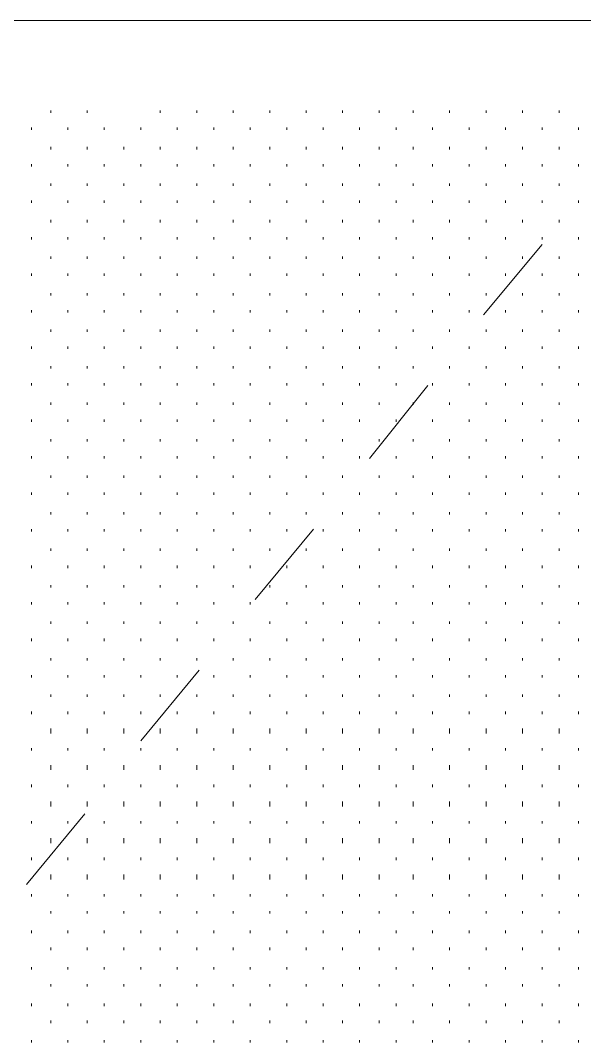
# Model space of a CAD drawing. Header units: inches. Extents: x -6061 to 13621, y -296 to 7483.
# Drawn here: x -5511.48 to -5492.9, y -126.17 to -92.54 of the extents above; entities that cross this region are included whole.
import ezdxf

# ---------------------------------------------------------------- set-up
doc = ezdxf.new("R2010")
doc.units = ezdxf.units.IN
doc.header["$MEASUREMENT"] = 0
doc.layers.get('0').update_dxf_attribs({"linetype": 'CONTINUOUS'})

msp = doc.modelspace()

# ---------------------------------------------------------------- linework, layer by layer
at = {"color": 7, "linetype": 'Continuous', "lineweight": 18, "true_color": 0x000007}
msp.add_line((-5528.97741, -92.53575), (-5420.93533, -92.53575), dxfattribs=at)
at = {"color": 7, "linetype": 'Continuous', "lineweight": 9, "true_color": 0x000007}
for p, q in [((-5490.45388, -92.53575), (-5526.49461, -92.53575)), ((-5494.29823, -99.90407), (-5496.2204, -102.2267)), ((-5498.06248, -104.54932), (-5499.98465, -106.95204)), ((-5501.82673, -109.27466), (-5503.7489, -111.59729)), ((-5505.59099, -113.91991), (-5507.51316, -116.24253)), ((-5509.35524, -118.64525), (-5511.27741, -120.96787))]:
    msp.add_line(p, q, dxfattribs=at)
at = {"color": 7, "linetype": 'Continuous', "lineweight": 9, "true_color": 0xffffff}
for p, q in [((-5510.47651, -95.57919), (-5510.47651, -95.4991)), ((-5509.27515, -95.57919), (-5509.27515, -95.4991)), ((-5506.87243, -95.57919), (-5506.87243, -95.4991)), ((-5505.67108, -95.57919), (-5505.67108, -95.4991)), ((-5504.46972, -95.57919), (-5504.46972, -95.4991)), ((-5503.26836, -95.57919), (-5503.26836, -95.4991)), ((-5502.067, -95.57919), (-5502.067, -95.4991)), ((-5500.86565, -95.57919), (-5500.86565, -95.4991)), ((-5499.66429, -95.57919), (-5499.66429, -95.4991)), ((-5498.54302, -95.57919), (-5498.54302, -95.4991)), ((-5497.34167, -95.57919), (-5497.34167, -95.4991)), ((-5496.14031, -95.57919), (-5496.14031, -95.4991)), ((-5494.93895, -95.57919), (-5494.93895, -95.4991)), ((-5493.73759, -95.57919), (-5493.73759, -95.4991)), ((-5511.11723, -96.13982), (-5511.11723, -96.05973)), ((-5509.91587, -96.13982), (-5509.91587, -96.05973)), ((-5508.71452, -96.13982), (-5508.71452, -96.05973)), ((-5507.51316, -96.13982), (-5507.51316, -96.05973)), ((-5506.3118, -96.13982), (-5506.3118, -96.05973)), ((-5505.11044, -96.13982), (-5505.11044, -96.05973)), ((-5503.90909, -96.13982), (-5503.90909, -96.05973)), ((-5502.70773, -96.13982), (-5502.70773, -96.05973)), ((-5501.50637, -96.13982), (-5501.50637, -96.05973)), ((-5500.30501, -96.13982), (-5500.30501, -96.05973)), ((-5499.10366, -96.13982), (-5499.10366, -96.05973)), ((-5497.9023, -96.13982), (-5497.9023, -96.05973)), ((-5496.70094, -96.13982), (-5496.70094, -96.05973)), ((-5495.49958, -96.13982), (-5495.49958, -96.05973)), ((-5494.29823, -96.13982), (-5494.29823, -96.05973)), ((-5493.09687, -96.13982), (-5493.09687, -96.05973)), ((-5510.47651, -96.78054), (-5510.47651, -96.70045)), ((-5509.27515, -96.78054), (-5509.27515, -96.70045)), ((-5508.07379, -96.78054), (-5508.07379, -96.70045)), ((-5506.87243, -96.78054), (-5506.87243, -96.70045)), ((-5505.67108, -96.78054), (-5505.67108, -96.70045)), ((-5504.46972, -96.78054), (-5504.46972, -96.70045)), ((-5503.26836, -96.78054), (-5503.26836, -96.70045)), ((-5502.067, -96.78054), (-5502.067, -96.70045)), ((-5500.86565, -96.78054), (-5500.86565, -96.70045)), ((-5499.66429, -96.78054), (-5499.66429, -96.70045)), ((-5498.54302, -96.78054), (-5498.54302, -96.70045)), ((-5497.34167, -96.78054), (-5497.34167, -96.70045)), ((-5496.14031, -96.78054), (-5496.14031, -96.70045)), ((-5494.93895, -96.78054), (-5494.93895, -96.70045)), ((-5493.73759, -96.78054), (-5493.73759, -96.70045)), ((-5511.11723, -97.34118), (-5511.11723, -97.26109)), ((-5509.91587, -97.34118), (-5509.91587, -97.26109)), ((-5508.71452, -97.34118), (-5508.71452, -97.26109)), ((-5507.51316, -97.34118), (-5507.51316, -97.26109)), ((-5506.3118, -97.34118), (-5506.3118, -97.26109)), ((-5505.11044, -97.34118), (-5505.11044, -97.26109)), ((-5503.90909, -97.34118), (-5503.90909, -97.26109)), ((-5502.70773, -97.34118), (-5502.70773, -97.26109)), ((-5501.50637, -97.34118), (-5501.50637, -97.26109)), ((-5500.30501, -97.34118), (-5500.30501, -97.26109)), ((-5499.10366, -97.34118), (-5499.10366, -97.26109)), ((-5497.9023, -97.34118), (-5497.9023, -97.26109)), ((-5496.70094, -97.34118), (-5496.70094, -97.26109)), ((-5495.49958, -97.34118), (-5495.49958, -97.26109)), ((-5494.29823, -97.34118), (-5494.29823, -97.26109)), ((-5493.09687, -97.34118), (-5493.09687, -97.26109)), ((-5510.47651, -97.9819), (-5510.47651, -97.90181)), ((-5509.27515, -97.9819), (-5509.27515, -97.90181)), ((-5508.07379, -97.9819), (-5508.07379, -97.90181)), ((-5506.87243, -97.9819), (-5506.87243, -97.90181)), ((-5505.67108, -97.9819), (-5505.67108, -97.90181)), ((-5504.46972, -97.9819), (-5504.46972, -97.90181)), ((-5503.26836, -97.9819), (-5503.26836, -97.90181)), ((-5502.067, -97.9819), (-5502.067, -97.90181)), ((-5500.86565, -97.9819), (-5500.86565, -97.90181)), ((-5499.66429, -97.9819), (-5499.66429, -97.90181)), ((-5498.54302, -97.9819), (-5498.54302, -97.90181)), ((-5497.34167, -97.9819), (-5497.34167, -97.90181)), ((-5496.14031, -97.9819), (-5496.14031, -97.90181)), ((-5494.93895, -97.9819), (-5494.93895, -97.90181)), ((-5493.73759, -97.9819), (-5493.73759, -97.90181)), ((-5511.11723, -98.54253), (-5511.11723, -98.46244)), ((-5509.91587, -98.54253), (-5509.91587, -98.46244)), ((-5508.71452, -98.54253), (-5508.71452, -98.46244)), ((-5507.51316, -98.54253), (-5507.51316, -98.46244)), ((-5506.3118, -98.54253), (-5506.3118, -98.46244)), ((-5505.11044, -98.54253), (-5505.11044, -98.46244)), ((-5503.90909, -98.54253), (-5503.90909, -98.46244)), ((-5502.70773, -98.54253), (-5502.70773, -98.46244)), ((-5501.50637, -98.54253), (-5501.50637, -98.46244)), ((-5500.30501, -98.54253), (-5500.30501, -98.46244)), ((-5499.10366, -98.54253), (-5499.10366, -98.46244)), ((-5497.9023, -98.54253), (-5497.9023, -98.46244)), ((-5496.70094, -98.54253), (-5496.70094, -98.46244)), ((-5495.49958, -98.54253), (-5495.49958, -98.46244)), ((-5494.29823, -98.54253), (-5494.29823, -98.46244)), ((-5493.09687, -98.54253), (-5493.09687, -98.46244)), ((-5510.47651, -99.18326), (-5510.47651, -99.10317)), ((-5509.27515, -99.18326), (-5509.27515, -99.10317)), ((-5508.07379, -99.18326), (-5508.07379, -99.10317)), ((-5506.87243, -99.18326), (-5506.87243, -99.10317)), ((-5505.67108, -99.18326), (-5505.67108, -99.10317)), ((-5504.46972, -99.18326), (-5504.46972, -99.10317)), ((-5503.26836, -99.18326), (-5503.26836, -99.10317)), ((-5502.067, -99.18326), (-5502.067, -99.10317)), ((-5500.86565, -99.18326), (-5500.86565, -99.10317)), ((-5499.66429, -99.18326), (-5499.66429, -99.10317)), ((-5498.54302, -99.18326), (-5498.54302, -99.10317)), ((-5497.34167, -99.18326), (-5497.34167, -99.10317)), ((-5496.14031, -99.18326), (-5496.14031, -99.10317)), ((-5494.93895, -99.18326), (-5494.93895, -99.10317)), ((-5493.73759, -99.18326), (-5493.73759, -99.10317)), ((-5511.11723, -99.74389), (-5511.11723, -99.6638)), ((-5509.91587, -99.74389), (-5509.91587, -99.6638)), ((-5508.71452, -99.74389), (-5508.71452, -99.6638)), ((-5507.51316, -99.74389), (-5507.51316, -99.6638)), ((-5506.3118, -99.74389), (-5506.3118, -99.6638)), ((-5505.11044, -99.74389), (-5505.11044, -99.6638)), ((-5503.90909, -99.74389), (-5503.90909, -99.6638)), ((-5502.70773, -99.74389), (-5502.70773, -99.6638)), ((-5501.50637, -99.74389), (-5501.50637, -99.6638)), ((-5500.30501, -99.74389), (-5500.30501, -99.6638)), ((-5499.10366, -99.74389), (-5499.10366, -99.6638)), ((-5497.9023, -99.74389), (-5497.9023, -99.6638)), ((-5496.70094, -99.74389), (-5496.70094, -99.6638)), ((-5495.49958, -99.74389), (-5495.49958, -99.6638)), ((-5494.29823, -99.74389), (-5494.29823, -99.6638)), ((-5493.09687, -99.74389), (-5493.09687, -99.6638)), ((-5510.47651, -100.38462), (-5510.47651, -100.30453)), ((-5509.27515, -100.38462), (-5509.27515, -100.30453)), ((-5508.07379, -100.38462), (-5508.07379, -100.30453)), ((-5506.87243, -100.38462), (-5506.87243, -100.30453)), ((-5505.67108, -100.38462), (-5505.67108, -100.30453)), ((-5504.46972, -100.38462), (-5504.46972, -100.30453)), ((-5503.26836, -100.38462), (-5503.26836, -100.30453)), ((-5502.067, -100.38462), (-5502.067, -100.30453)), ((-5500.86565, -100.38462), (-5500.86565, -100.30453)), ((-5499.66429, -100.38462), (-5499.66429, -100.30453)), ((-5498.54302, -100.38462), (-5498.54302, -100.30453)), ((-5497.34167, -100.38462), (-5497.34167, -100.30453)), ((-5496.14031, -100.38462), (-5496.14031, -100.30453)), ((-5494.93895, -100.38462), (-5494.93895, -100.30453)), ((-5493.73759, -100.38462), (-5493.73759, -100.30453)), ((-5511.11723, -100.94525), (-5511.11723, -100.86516)), ((-5509.91587, -100.94525), (-5509.91587, -100.86516)), ((-5508.71452, -100.94525), (-5508.71452, -100.86516)), ((-5507.51316, -100.94525), (-5507.51316, -100.86516)), ((-5506.3118, -100.94525), (-5506.3118, -100.86516)), ((-5505.11044, -100.94525), (-5505.11044, -100.86516)), ((-5503.90909, -100.94525), (-5503.90909, -100.86516)), ((-5502.70773, -100.94525), (-5502.70773, -100.86516)), ((-5501.50637, -100.94525), (-5501.50637, -100.86516)), ((-5500.30501, -100.94525), (-5500.30501, -100.86516)), ((-5499.10366, -100.94525), (-5499.10366, -100.86516)), ((-5497.9023, -100.94525), (-5497.9023, -100.86516)), ((-5496.70094, -100.94525), (-5496.70094, -100.86516)), ((-5495.49958, -100.94525), (-5495.49958, -100.86516)), ((-5494.29823, -100.94525), (-5494.29823, -100.86516)), ((-5493.09687, -100.94525), (-5493.09687, -100.86516)), ((-5510.47651, -101.58597), (-5510.47651, -101.50588)), ((-5509.27515, -101.58597), (-5509.27515, -101.50588)), ((-5508.07379, -101.58597), (-5508.07379, -101.50588)), ((-5506.87243, -101.58597), (-5506.87243, -101.50588)), ((-5505.67108, -101.58597), (-5505.67108, -101.50588)), ((-5504.46972, -101.58597), (-5504.46972, -101.50588)), ((-5503.26836, -101.58597), (-5503.26836, -101.50588)), ((-5502.067, -101.58597), (-5502.067, -101.50588)), ((-5500.86565, -101.58597), (-5500.86565, -101.50588)), ((-5499.66429, -101.58597), (-5499.66429, -101.50588)), ((-5498.54302, -101.58597), (-5498.54302, -101.50588)), ((-5497.34167, -101.58597), (-5497.34167, -101.50588)), ((-5496.14031, -101.58597), (-5496.14031, -101.50588)), ((-5494.93895, -101.58597), (-5494.93895, -101.50588)), ((-5493.73759, -101.58597), (-5493.73759, -101.50588)), ((-5511.11723, -102.14661), (-5511.11723, -102.06652)), ((-5509.91587, -102.14661), (-5509.91587, -102.06652)), ((-5508.71452, -102.14661), (-5508.71452, -102.06652)), ((-5507.51316, -102.14661), (-5507.51316, -102.06652)), ((-5506.3118, -102.14661), (-5506.3118, -102.06652)), ((-5505.11044, -102.14661), (-5505.11044, -102.06652)), ((-5503.90909, -102.14661), (-5503.90909, -102.06652)), ((-5502.70773, -102.14661), (-5502.70773, -102.06652)), ((-5501.50637, -102.14661), (-5501.50637, -102.06652)), ((-5500.30501, -102.14661), (-5500.30501, -102.06652)), ((-5499.10366, -102.14661), (-5499.10366, -102.06652)), ((-5497.9023, -102.14661), (-5497.9023, -102.06652)), ((-5496.70094, -102.14661), (-5496.70094, -102.06652)), ((-5495.49958, -102.14661), (-5495.49958, -102.06652)), ((-5494.29823, -102.14661), (-5494.29823, -102.06652)), ((-5493.09687, -102.14661), (-5493.09687, -102.06652)), ((-5510.47651, -102.78733), (-5510.47651, -102.70724)), ((-5509.27515, -102.78733), (-5509.27515, -102.70724)), ((-5508.07379, -102.78733), (-5508.07379, -102.70724)), ((-5506.87243, -102.78733), (-5506.87243, -102.70724)), ((-5505.67108, -102.78733), (-5505.67108, -102.70724)), ((-5504.46972, -102.78733), (-5504.46972, -102.70724)), ((-5503.26836, -102.78733), (-5503.26836, -102.70724)), ((-5502.067, -102.78733), (-5502.067, -102.70724)), ((-5500.86565, -102.78733), (-5500.86565, -102.70724)), ((-5499.66429, -102.78733), (-5499.66429, -102.70724)), ((-5498.54302, -102.78733), (-5498.54302, -102.70724)), ((-5497.34167, -102.78733), (-5497.34167, -102.70724)), ((-5496.14031, -102.78733), (-5496.14031, -102.70724)), ((-5494.93895, -102.78733), (-5494.93895, -102.70724)), ((-5493.73759, -102.78733), (-5493.73759, -102.70724)), ((-5511.11723, -103.34796), (-5511.11723, -103.26787)), ((-5509.91587, -103.34796), (-5509.91587, -103.26787)), ((-5508.71452, -103.34796), (-5508.71452, -103.26787)), ((-5507.51316, -103.34796), (-5507.51316, -103.26787)), ((-5506.3118, -103.34796), (-5506.3118, -103.26787)), ((-5505.11044, -103.34796), (-5505.11044, -103.26787)), ((-5503.90909, -103.34796), (-5503.90909, -103.26787)), ((-5502.70773, -103.34796), (-5502.70773, -103.26787)), ((-5501.50637, -103.34796), (-5501.50637, -103.26787)), ((-5500.30501, -103.34796), (-5500.30501, -103.26787)), ((-5499.10366, -103.34796), (-5499.10366, -103.26787)), ((-5497.9023, -103.34796), (-5497.9023, -103.26787)), ((-5496.70094, -103.34796), (-5496.70094, -103.26787)), ((-5495.49958, -103.34796), (-5495.49958, -103.26787)), ((-5494.29823, -103.34796), (-5494.29823, -103.26787)), ((-5493.09687, -103.34796), (-5493.09687, -103.26787)), ((-5510.47651, -103.98869), (-5510.47651, -103.9086)), ((-5509.27515, -103.98869), (-5509.27515, -103.9086)), ((-5508.07379, -103.98869), (-5508.07379, -103.9086)), ((-5506.87243, -103.98869), (-5506.87243, -103.9086)), ((-5505.67108, -103.98869), (-5505.67108, -103.9086)), ((-5504.46972, -103.98869), (-5504.46972, -103.9086)), ((-5503.26836, -103.98869), (-5503.26836, -103.9086)), ((-5502.067, -103.98869), (-5502.067, -103.9086)), ((-5500.86565, -103.98869), (-5500.86565, -103.9086)), ((-5499.66429, -103.98869), (-5499.66429, -103.9086)), ((-5498.54302, -103.98869), (-5498.54302, -103.9086)), ((-5497.34167, -103.98869), (-5497.34167, -103.9086)), ((-5496.14031, -103.98869), (-5496.14031, -103.9086)), ((-5494.93895, -103.98869), (-5494.93895, -103.9086)), ((-5493.73759, -103.98869), (-5493.73759, -103.9086)), ((-5511.11723, -104.54932), (-5511.11723, -104.46923)), ((-5509.91587, -104.54932), (-5509.91587, -104.46923)), ((-5508.71452, -104.54932), (-5508.71452, -104.46923)), ((-5507.51316, -104.54932), (-5507.51316, -104.46923)), ((-5506.3118, -104.54932), (-5506.3118, -104.46923)), ((-5505.11044, -104.54932), (-5505.11044, -104.46923)), ((-5503.90909, -104.54932), (-5503.90909, -104.46923)), ((-5502.70773, -104.54932), (-5502.70773, -104.46923)), ((-5501.50637, -104.54932), (-5501.50637, -104.46923)), ((-5500.30501, -104.54932), (-5500.30501, -104.46923)), ((-5499.10366, -104.54932), (-5499.10366, -104.46923)), ((-5497.9023, -104.54932), (-5497.9023, -104.46923)), ((-5496.70094, -104.54932), (-5496.70094, -104.46923)), ((-5495.49958, -104.54932), (-5495.49958, -104.46923)), ((-5494.29823, -104.54932), (-5494.29823, -104.46923)), ((-5493.09687, -104.54932), (-5493.09687, -104.46923)), ((-5510.47651, -105.19005), (-5510.47651, -105.10995)), ((-5509.27515, -105.19005), (-5509.27515, -105.10995)), ((-5508.07379, -105.19005), (-5508.07379, -105.10995)), ((-5506.87243, -105.19005), (-5506.87243, -105.10995)), ((-5505.67108, -105.19005), (-5505.67108, -105.10995)), ((-5504.46972, -105.19005), (-5504.46972, -105.10995)), ((-5503.26836, -105.19005), (-5503.26836, -105.10995)), ((-5502.067, -105.19005), (-5502.067, -105.10995)), ((-5500.86565, -105.19005), (-5500.86565, -105.10995)), ((-5499.66429, -105.19005), (-5499.66429, -105.10995)), ((-5498.54302, -105.19005), (-5498.54302, -105.10995)), ((-5497.34167, -105.19005), (-5497.34167, -105.10995)), ((-5496.14031, -105.19005), (-5496.14031, -105.10995)), ((-5494.93895, -105.19005), (-5494.93895, -105.10995)), ((-5493.73759, -105.19005), (-5493.73759, -105.10995)), ((-5511.11723, -105.75068), (-5511.11723, -105.67059)), ((-5509.91587, -105.75068), (-5509.91587, -105.67059)), ((-5508.71452, -105.75068), (-5508.71452, -105.67059)), ((-5507.51316, -105.75068), (-5507.51316, -105.67059)), ((-5506.3118, -105.75068), (-5506.3118, -105.67059)), ((-5505.11044, -105.75068), (-5505.11044, -105.67059)), ((-5503.90909, -105.75068), (-5503.90909, -105.67059)), ((-5502.70773, -105.75068), (-5502.70773, -105.67059)), ((-5501.50637, -105.75068), (-5501.50637, -105.67059)), ((-5500.30501, -105.75068), (-5500.30501, -105.67059)), ((-5499.10366, -105.75068), (-5499.10366, -105.67059)), ((-5497.9023, -105.75068), (-5497.9023, -105.67059)), ((-5496.70094, -105.75068), (-5496.70094, -105.67059)), ((-5495.49958, -105.75068), (-5495.49958, -105.67059)), ((-5494.29823, -105.75068), (-5494.29823, -105.67059)), ((-5493.09687, -105.75068), (-5493.09687, -105.67059)), ((-5510.47651, -106.3914), (-5510.47651, -106.31131)), ((-5509.27515, -106.3914), (-5509.27515, -106.31131)), ((-5508.07379, -106.3914), (-5508.07379, -106.31131)), ((-5506.87243, -106.3914), (-5506.87243, -106.31131)), ((-5505.67108, -106.3914), (-5505.67108, -106.31131)), ((-5504.46972, -106.3914), (-5504.46972, -106.31131)), ((-5503.26836, -106.3914), (-5503.26836, -106.31131)), ((-5502.067, -106.3914), (-5502.067, -106.31131)), ((-5500.86565, -106.3914), (-5500.86565, -106.31131)), ((-5499.66429, -106.3914), (-5499.66429, -106.31131)), ((-5498.54302, -106.3914), (-5498.54302, -106.31131)), ((-5497.34167, -106.3914), (-5497.34167, -106.31131)), ((-5496.14031, -106.3914), (-5496.14031, -106.31131)), ((-5494.93895, -106.3914), (-5494.93895, -106.31131)), ((-5493.73759, -106.3914), (-5493.73759, -106.31131)), ((-5511.11723, -106.95204), (-5511.11723, -106.87195)), ((-5509.91587, -106.95204), (-5509.91587, -106.87195)), ((-5508.71452, -106.95204), (-5508.71452, -106.87195)), ((-5507.51316, -106.95204), (-5507.51316, -106.87195)), ((-5506.3118, -106.95204), (-5506.3118, -106.87195)), ((-5505.11044, -106.95204), (-5505.11044, -106.87195)), ((-5503.90909, -106.95204), (-5503.90909, -106.87195)), ((-5502.70773, -106.95204), (-5502.70773, -106.87195)), ((-5501.50637, -106.95204), (-5501.50637, -106.87195)), ((-5500.30501, -106.95204), (-5500.30501, -106.87195)), ((-5499.10366, -106.95204), (-5499.10366, -106.87195)), ((-5497.9023, -106.95204), (-5497.9023, -106.87195)), ((-5496.70094, -106.95204), (-5496.70094, -106.87195)), ((-5495.49958, -106.95204), (-5495.49958, -106.87195)), ((-5494.29823, -106.95204), (-5494.29823, -106.87195)), ((-5493.09687, -106.95204), (-5493.09687, -106.87195)), ((-5510.47651, -107.59276), (-5510.47651, -107.51267)), ((-5509.27515, -107.59276), (-5509.27515, -107.51267)), ((-5508.07379, -107.59276), (-5508.07379, -107.51267)), ((-5506.87243, -107.59276), (-5506.87243, -107.51267)), ((-5505.67108, -107.59276), (-5505.67108, -107.51267)), ((-5504.46972, -107.59276), (-5504.46972, -107.51267)), ((-5503.26836, -107.59276), (-5503.26836, -107.51267)), ((-5502.067, -107.59276), (-5502.067, -107.51267)), ((-5500.86565, -107.59276), (-5500.86565, -107.51267)), ((-5499.66429, -107.59276), (-5499.66429, -107.51267)), ((-5498.54302, -107.59276), (-5498.54302, -107.51267)), ((-5497.34167, -107.59276), (-5497.34167, -107.51267)), ((-5496.14031, -107.59276), (-5496.14031, -107.51267)), ((-5494.93895, -107.59276), (-5494.93895, -107.51267)), ((-5493.73759, -107.59276), (-5493.73759, -107.51267)), ((-5511.11723, -108.15339), (-5511.11723, -108.0733)), ((-5509.91587, -108.15339), (-5509.91587, -108.0733)), ((-5508.71452, -108.15339), (-5508.71452, -108.0733)), ((-5507.51316, -108.15339), (-5507.51316, -108.0733)), ((-5506.3118, -108.15339), (-5506.3118, -108.0733)), ((-5505.11044, -108.15339), (-5505.11044, -108.0733)), ((-5503.90909, -108.15339), (-5503.90909, -108.0733)), ((-5502.70773, -108.15339), (-5502.70773, -108.0733)), ((-5501.50637, -108.15339), (-5501.50637, -108.0733)), ((-5500.30501, -108.15339), (-5500.30501, -108.0733)), ((-5499.10366, -108.15339), (-5499.10366, -108.0733)), ((-5497.9023, -108.15339), (-5497.9023, -108.0733)), ((-5496.70094, -108.15339), (-5496.70094, -108.0733)), ((-5495.49958, -108.15339), (-5495.49958, -108.0733)), ((-5494.29823, -108.15339), (-5494.29823, -108.0733)), ((-5493.09687, -108.15339), (-5493.09687, -108.0733)), ((-5510.47651, -108.79412), (-5510.47651, -108.71403)), ((-5509.27515, -108.79412), (-5509.27515, -108.71403)), ((-5508.07379, -108.79412), (-5508.07379, -108.71403)), ((-5506.87243, -108.79412), (-5506.87243, -108.71403)), ((-5505.67108, -108.79412), (-5505.67108, -108.71403)), ((-5504.46972, -108.79412), (-5504.46972, -108.71403)), ((-5503.26836, -108.79412), (-5503.26836, -108.71403)), ((-5502.067, -108.79412), (-5502.067, -108.71403)), ((-5500.86565, -108.79412), (-5500.86565, -108.71403)), ((-5499.66429, -108.79412), (-5499.66429, -108.71403)), ((-5498.54302, -108.79412), (-5498.54302, -108.71403)), ((-5497.34167, -108.79412), (-5497.34167, -108.71403)), ((-5496.14031, -108.79412), (-5496.14031, -108.71403)), ((-5494.93895, -108.79412), (-5494.93895, -108.71403)), ((-5493.73759, -108.79412), (-5493.73759, -108.71403)), ((-5511.11723, -109.35475), (-5511.11723, -109.27466)), ((-5509.91587, -109.35475), (-5509.91587, -109.27466)), ((-5508.71452, -109.35475), (-5508.71452, -109.27466)), ((-5507.51316, -109.35475), (-5507.51316, -109.27466)), ((-5506.3118, -109.35475), (-5506.3118, -109.27466)), ((-5505.11044, -109.35475), (-5505.11044, -109.27466)), ((-5503.90909, -109.35475), (-5503.90909, -109.27466)), ((-5502.70773, -109.35475), (-5502.70773, -109.27466)), ((-5501.50637, -109.35475), (-5501.50637, -109.27466)), ((-5500.30501, -109.35475), (-5500.30501, -109.27466)), ((-5499.10366, -109.35475), (-5499.10366, -109.27466)), ((-5497.9023, -109.35475), (-5497.9023, -109.27466)), ((-5496.70094, -109.35475), (-5496.70094, -109.27466)), ((-5495.49958, -109.35475), (-5495.49958, -109.27466)), ((-5494.29823, -109.35475), (-5494.29823, -109.27466)), ((-5493.09687, -109.35475), (-5493.09687, -109.27466)), ((-5510.47651, -109.99548), (-5510.47651, -109.91538)), ((-5509.27515, -109.99548), (-5509.27515, -109.91538)), ((-5508.07379, -109.99548), (-5508.07379, -109.91538)), ((-5506.87243, -109.99548), (-5506.87243, -109.91538)), ((-5505.67108, -109.99548), (-5505.67108, -109.91538)), ((-5504.46972, -109.99548), (-5504.46972, -109.91538)), ((-5503.26836, -109.99548), (-5503.26836, -109.91538)), ((-5502.067, -109.99548), (-5502.067, -109.91538)), ((-5500.86565, -109.99548), (-5500.86565, -109.91538)), ((-5499.66429, -109.99548), (-5499.66429, -109.91538)), ((-5498.54302, -109.99548), (-5498.54302, -109.91538)), ((-5497.34167, -109.99548), (-5497.34167, -109.91538)), ((-5496.14031, -109.99548), (-5496.14031, -109.91538)), ((-5494.93895, -109.99548), (-5494.93895, -109.91538)), ((-5493.73759, -109.99548), (-5493.73759, -109.91538)), ((-5511.11723, -110.55611), (-5511.11723, -110.47602)), ((-5509.91587, -110.55611), (-5509.91587, -110.47602)), ((-5508.71452, -110.55611), (-5508.71452, -110.47602)), ((-5507.51316, -110.55611), (-5507.51316, -110.47602)), ((-5506.3118, -110.55611), (-5506.3118, -110.47602)), ((-5505.11044, -110.55611), (-5505.11044, -110.47602)), ((-5503.90909, -110.55611), (-5503.90909, -110.47602)), ((-5502.70773, -110.55611), (-5502.70773, -110.47602)), ((-5501.50637, -110.55611), (-5501.50637, -110.47602)), ((-5500.30501, -110.55611), (-5500.30501, -110.47602)), ((-5499.10366, -110.55611), (-5499.10366, -110.47602)), ((-5497.9023, -110.55611), (-5497.9023, -110.47602)), ((-5496.70094, -110.55611), (-5496.70094, -110.47602)), ((-5495.49958, -110.55611), (-5495.49958, -110.47602)), ((-5494.29823, -110.55611), (-5494.29823, -110.47602)), ((-5493.09687, -110.55611), (-5493.09687, -110.47602)), ((-5510.47651, -111.19683), (-5510.47651, -111.11674)), ((-5509.27515, -111.19683), (-5509.27515, -111.11674)), ((-5508.07379, -111.19683), (-5508.07379, -111.11674)), ((-5506.87243, -111.19683), (-5506.87243, -111.11674)), ((-5505.67108, -111.19683), (-5505.67108, -111.11674)), ((-5504.46972, -111.19683), (-5504.46972, -111.11674)), ((-5503.26836, -111.19683), (-5503.26836, -111.11674)), ((-5502.067, -111.19683), (-5502.067, -111.11674)), ((-5500.86565, -111.19683), (-5500.86565, -111.11674)), ((-5499.66429, -111.19683), (-5499.66429, -111.11674)), ((-5498.54302, -111.19683), (-5498.54302, -111.11674)), ((-5497.34167, -111.19683), (-5497.34167, -111.11674)), ((-5496.14031, -111.19683), (-5496.14031, -111.11674)), ((-5494.93895, -111.19683), (-5494.93895, -111.11674)), ((-5493.73759, -111.19683), (-5493.73759, -111.11674)), ((-5511.11723, -111.75747), (-5511.11723, -111.67738)), ((-5509.91587, -111.75747), (-5509.91587, -111.67738)), ((-5508.71452, -111.75747), (-5508.71452, -111.67738)), ((-5507.51316, -111.75747), (-5507.51316, -111.67738)), ((-5506.3118, -111.75747), (-5506.3118, -111.67738)), ((-5505.11044, -111.75747), (-5505.11044, -111.67738)), ((-5503.90909, -111.75747), (-5503.90909, -111.67738)), ((-5502.70773, -111.75747), (-5502.70773, -111.67738)), ((-5501.50637, -111.75747), (-5501.50637, -111.67738)), ((-5500.30501, -111.75747), (-5500.30501, -111.67738)), ((-5499.10366, -111.75747), (-5499.10366, -111.67738)), ((-5497.9023, -111.75747), (-5497.9023, -111.67738)), ((-5496.70094, -111.75747), (-5496.70094, -111.67738)), ((-5495.49958, -111.75747), (-5495.49958, -111.67738)), ((-5494.29823, -111.75747), (-5494.29823, -111.67738)), ((-5493.09687, -111.75747), (-5493.09687, -111.67738)), ((-5510.47651, -112.39819), (-5510.47651, -112.3181)), ((-5509.27515, -112.39819), (-5509.27515, -112.3181)), ((-5508.07379, -112.39819), (-5508.07379, -112.3181)), ((-5506.87243, -112.39819), (-5506.87243, -112.3181)), ((-5505.67108, -112.39819), (-5505.67108, -112.3181)), ((-5504.46972, -112.39819), (-5504.46972, -112.3181)), ((-5503.26836, -112.39819), (-5503.26836, -112.3181)), ((-5502.067, -112.39819), (-5502.067, -112.3181)), ((-5500.86565, -112.39819), (-5500.86565, -112.3181)), ((-5499.66429, -112.39819), (-5499.66429, -112.3181)), ((-5498.54302, -112.39819), (-5498.54302, -112.3181)), ((-5497.34167, -112.39819), (-5497.34167, -112.3181)), ((-5496.14031, -112.39819), (-5496.14031, -112.3181)), ((-5494.93895, -112.39819), (-5494.93895, -112.3181)), ((-5493.73759, -112.39819), (-5493.73759, -112.3181)), ((-5511.11723, -112.95882), (-5511.11723, -112.87873)), ((-5509.91587, -112.95882), (-5509.91587, -112.87873)), ((-5508.71452, -112.95882), (-5508.71452, -112.87873)), ((-5507.51316, -112.95882), (-5507.51316, -112.87873)), ((-5506.3118, -112.95882), (-5506.3118, -112.87873)), ((-5505.11044, -112.95882), (-5505.11044, -112.87873)), ((-5503.90909, -112.95882), (-5503.90909, -112.87873)), ((-5502.70773, -112.95882), (-5502.70773, -112.87873)), ((-5501.50637, -112.95882), (-5501.50637, -112.87873)), ((-5500.30501, -112.95882), (-5500.30501, -112.87873)), ((-5499.10366, -112.95882), (-5499.10366, -112.87873)), ((-5497.9023, -112.95882), (-5497.9023, -112.87873)), ((-5496.70094, -112.95882), (-5496.70094, -112.87873)), ((-5495.49958, -112.95882), (-5495.49958, -112.87873)), ((-5494.29823, -112.95882), (-5494.29823, -112.87873)), ((-5493.09687, -112.95882), (-5493.09687, -112.87873)), ((-5510.47651, -113.59955), (-5510.47651, -113.51946)), ((-5509.27515, -113.59955), (-5509.27515, -113.51946)), ((-5508.07379, -113.59955), (-5508.07379, -113.51946)), ((-5506.87243, -113.59955), (-5506.87243, -113.51946)), ((-5505.67108, -113.59955), (-5505.67108, -113.51946)), ((-5504.46972, -113.59955), (-5504.46972, -113.51946)), ((-5503.26836, -113.59955), (-5503.26836, -113.51946)), ((-5502.067, -113.59955), (-5502.067, -113.51946)), ((-5500.86565, -113.59955), (-5500.86565, -113.51946)), ((-5499.66429, -113.59955), (-5499.66429, -113.51946)), ((-5498.54302, -113.59955), (-5498.54302, -113.51946)), ((-5497.34167, -113.59955), (-5497.34167, -113.51946)), ((-5496.14031, -113.59955), (-5496.14031, -113.51946)), ((-5494.93895, -113.59955), (-5494.93895, -113.51946)), ((-5493.73759, -113.59955), (-5493.73759, -113.51946)), ((-5511.11723, -114.16018), (-5511.11723, -114.08009)), ((-5509.91587, -114.16018), (-5509.91587, -114.08009)), ((-5508.71452, -114.16018), (-5508.71452, -114.08009)), ((-5507.51316, -114.16018), (-5507.51316, -114.08009)), ((-5506.3118, -114.16018), (-5506.3118, -114.08009)), ((-5505.11044, -114.16018), (-5505.11044, -114.08009)), ((-5503.90909, -114.16018), (-5503.90909, -114.08009)), ((-5502.70773, -114.16018), (-5502.70773, -114.08009)), ((-5501.50637, -114.16018), (-5501.50637, -114.08009)), ((-5500.30501, -114.16018), (-5500.30501, -114.08009)), ((-5499.10366, -114.16018), (-5499.10366, -114.08009)), ((-5497.9023, -114.16018), (-5497.9023, -114.08009)), ((-5496.70094, -114.16018), (-5496.70094, -114.08009)), ((-5495.49958, -114.16018), (-5495.49958, -114.08009)), ((-5494.29823, -114.16018), (-5494.29823, -114.08009)), ((-5493.09687, -114.16018), (-5493.09687, -114.08009)), ((-5510.47651, -114.80091), (-5510.47651, -114.72081)), ((-5509.27515, -114.80091), (-5509.27515, -114.72081)), ((-5508.07379, -114.80091), (-5508.07379, -114.72081)), ((-5506.87243, -114.80091), (-5506.87243, -114.72081)), ((-5505.67108, -114.80091), (-5505.67108, -114.72081)), ((-5504.46972, -114.80091), (-5504.46972, -114.72081)), ((-5503.26836, -114.80091), (-5503.26836, -114.72081)), ((-5502.067, -114.80091), (-5502.067, -114.72081)), ((-5500.86565, -114.80091), (-5500.86565, -114.72081)), ((-5499.66429, -114.80091), (-5499.66429, -114.72081)), ((-5498.54302, -114.80091), (-5498.54302, -114.72081)), ((-5497.34167, -114.80091), (-5497.34167, -114.72081)), ((-5496.14031, -114.80091), (-5496.14031, -114.72081)), ((-5494.93895, -114.80091), (-5494.93895, -114.72081)), ((-5493.73759, -114.80091), (-5493.73759, -114.72081)), ((-5511.11723, -115.36154), (-5511.11723, -115.28145)), ((-5509.91587, -115.36154), (-5509.91587, -115.28145)), ((-5508.71452, -115.36154), (-5508.71452, -115.28145)), ((-5507.51316, -115.36154), (-5507.51316, -115.28145)), ((-5506.3118, -115.36154), (-5506.3118, -115.28145)), ((-5505.11044, -115.36154), (-5505.11044, -115.28145)), ((-5503.90909, -115.36154), (-5503.90909, -115.28145)), ((-5502.70773, -115.36154), (-5502.70773, -115.28145)), ((-5501.50637, -115.36154), (-5501.50637, -115.28145)), ((-5500.30501, -115.36154), (-5500.30501, -115.28145)), ((-5499.10366, -115.36154), (-5499.10366, -115.28145)), ((-5497.9023, -115.36154), (-5497.9023, -115.28145)), ((-5496.70094, -115.36154), (-5496.70094, -115.28145)), ((-5495.49958, -115.36154), (-5495.49958, -115.28145)), ((-5494.29823, -115.36154), (-5494.29823, -115.28145)), ((-5493.09687, -115.36154), (-5493.09687, -115.28145)), ((-5510.47651, -116.00226), (-5510.47651, -115.84208)), ((-5509.27515, -116.00226), (-5509.27515, -115.84208)), ((-5508.07379, -116.00226), (-5508.07379, -115.84208)), ((-5506.87243, -116.00226), (-5506.87243, -115.84208)), ((-5505.67108, -116.00226), (-5505.67108, -115.84208)), ((-5504.46972, -116.00226), (-5504.46972, -115.84208)), ((-5503.26836, -116.00226), (-5503.26836, -115.84208)), ((-5502.067, -116.00226), (-5502.067, -115.84208)), ((-5500.86565, -116.00226), (-5500.86565, -115.84208)), ((-5499.66429, -116.00226), (-5499.66429, -115.84208)), ((-5498.54302, -116.00226), (-5498.54302, -115.84208)), ((-5497.34167, -116.00226), (-5497.34167, -115.84208)), ((-5496.14031, -116.00226), (-5496.14031, -115.84208)), ((-5494.93895, -116.00226), (-5494.93895, -115.84208)), ((-5493.73759, -116.00226), (-5493.73759, -115.84208)), ((-5511.11723, -116.5629), (-5511.11723, -116.48281)), ((-5509.91587, -116.5629), (-5509.91587, -116.48281)), ((-5508.71452, -116.5629), (-5508.71452, -116.48281)), ((-5507.51316, -116.5629), (-5507.51316, -116.48281)), ((-5506.3118, -116.5629), (-5506.3118, -116.48281)), ((-5505.11044, -116.5629), (-5505.11044, -116.48281)), ((-5503.90909, -116.5629), (-5503.90909, -116.48281)), ((-5502.70773, -116.5629), (-5502.70773, -116.48281)), ((-5501.50637, -116.5629), (-5501.50637, -116.48281)), ((-5500.30501, -116.5629), (-5500.30501, -116.48281)), ((-5499.10366, -116.5629), (-5499.10366, -116.48281)), ((-5497.9023, -116.5629), (-5497.9023, -116.48281)), ((-5496.70094, -116.5629), (-5496.70094, -116.48281)), ((-5495.49958, -116.5629), (-5495.49958, -116.48281)), ((-5494.29823, -116.5629), (-5494.29823, -116.48281)), ((-5493.09687, -116.5629), (-5493.09687, -116.48281)), ((-5510.47651, -117.20362), (-5510.47651, -117.04344)), ((-5509.27515, -117.20362), (-5509.27515, -117.04344)), ((-5508.07379, -117.20362), (-5508.07379, -117.04344)), ((-5506.87243, -117.20362), (-5506.87243, -117.04344)), ((-5505.67108, -117.20362), (-5505.67108, -117.04344)), ((-5504.46972, -117.20362), (-5504.46972, -117.04344)), ((-5503.26836, -117.20362), (-5503.26836, -117.04344)), ((-5502.067, -117.20362), (-5502.067, -117.04344)), ((-5500.86565, -117.20362), (-5500.86565, -117.04344)), ((-5499.66429, -117.20362), (-5499.66429, -117.04344)), ((-5498.54302, -117.20362), (-5498.54302, -117.04344)), ((-5497.34167, -117.20362), (-5497.34167, -117.04344)), ((-5496.14031, -117.20362), (-5496.14031, -117.04344)), ((-5494.93895, -117.20362), (-5494.93895, -117.04344)), ((-5493.73759, -117.20362), (-5493.73759, -117.04344)), ((-5511.11723, -117.76425), (-5511.11723, -117.68416)), ((-5509.91587, -117.76425), (-5509.91587, -117.68416)), ((-5508.71452, -117.76425), (-5508.71452, -117.68416)), ((-5507.51316, -117.76425), (-5507.51316, -117.68416)), ((-5506.3118, -117.76425), (-5506.3118, -117.68416)), ((-5505.11044, -117.76425), (-5505.11044, -117.68416)), ((-5503.90909, -117.76425), (-5503.90909, -117.68416)), ((-5502.70773, -117.76425), (-5502.70773, -117.68416)), ((-5501.50637, -117.76425), (-5501.50637, -117.68416)), ((-5500.30501, -117.76425), (-5500.30501, -117.68416)), ((-5499.10366, -117.76425), (-5499.10366, -117.68416)), ((-5497.9023, -117.76425), (-5497.9023, -117.68416)), ((-5496.70094, -117.76425), (-5496.70094, -117.68416)), ((-5495.49958, -117.76425), (-5495.49958, -117.68416)), ((-5494.29823, -117.76425), (-5494.29823, -117.68416)), ((-5493.09687, -117.76425), (-5493.09687, -117.68416)), ((-5510.47651, -118.40498), (-5510.47651, -118.2448)), ((-5509.27515, -118.40498), (-5509.27515, -118.2448)), ((-5508.07379, -118.40498), (-5508.07379, -118.2448)), ((-5506.87243, -118.40498), (-5506.87243, -118.2448)), ((-5505.67108, -118.40498), (-5505.67108, -118.2448)), ((-5504.46972, -118.40498), (-5504.46972, -118.2448)), ((-5503.26836, -118.40498), (-5503.26836, -118.2448)), ((-5502.067, -118.40498), (-5502.067, -118.2448)), ((-5500.86565, -118.40498), (-5500.86565, -118.2448)), ((-5499.66429, -118.40498), (-5499.66429, -118.2448)), ((-5498.54302, -118.40498), (-5498.54302, -118.2448)), ((-5497.34167, -118.40498), (-5497.34167, -118.2448)), ((-5496.14031, -118.40498), (-5496.14031, -118.2448)), ((-5494.93895, -118.40498), (-5494.93895, -118.2448)), ((-5493.73759, -118.40498), (-5493.73759, -118.2448)), ((-5511.11723, -118.96561), (-5511.11723, -118.88552)), ((-5509.91587, -118.96561), (-5509.91587, -118.88552)), ((-5508.71452, -118.96561), (-5508.71452, -118.88552)), ((-5507.51316, -118.96561), (-5507.51316, -118.88552)), ((-5506.3118, -118.96561), (-5506.3118, -118.88552)), ((-5505.11044, -118.96561), (-5505.11044, -118.88552)), ((-5503.90909, -118.96561), (-5503.90909, -118.88552)), ((-5502.70773, -118.96561), (-5502.70773, -118.88552)), ((-5501.50637, -118.96561), (-5501.50637, -118.88552)), ((-5500.30501, -118.96561), (-5500.30501, -118.88552)), ((-5499.10366, -118.96561), (-5499.10366, -118.88552)), ((-5497.9023, -118.96561), (-5497.9023, -118.88552)), ((-5496.70094, -118.96561), (-5496.70094, -118.88552)), ((-5495.49958, -118.96561), (-5495.49958, -118.88552)), ((-5494.29823, -118.96561), (-5494.29823, -118.88552)), ((-5493.09687, -118.96561), (-5493.09687, -118.88552)), ((-5510.47651, -119.60634), (-5510.47651, -119.44615)), ((-5509.27515, -119.60634), (-5509.27515, -119.44615)), ((-5508.07379, -119.60634), (-5508.07379, -119.44615)), ((-5506.87243, -119.60634), (-5506.87243, -119.44615)), ((-5505.67108, -119.60634), (-5505.67108, -119.44615)), ((-5504.46972, -119.60634), (-5504.46972, -119.44615)), ((-5503.26836, -119.60634), (-5503.26836, -119.44615)), ((-5502.067, -119.60634), (-5502.067, -119.44615)), ((-5500.86565, -119.60634), (-5500.86565, -119.44615)), ((-5499.66429, -119.60634), (-5499.66429, -119.44615)), ((-5498.54302, -119.60634), (-5498.54302, -119.44615)), ((-5497.34167, -119.60634), (-5497.34167, -119.44615)), ((-5496.14031, -119.60634), (-5496.14031, -119.44615)), ((-5494.93895, -119.60634), (-5494.93895, -119.44615)), ((-5493.73759, -119.60634), (-5493.73759, -119.44615)), ((-5511.11723, -120.16697), (-5511.11723, -120.08688)), ((-5509.91587, -120.16697), (-5509.91587, -120.08688)), ((-5508.71452, -120.16697), (-5508.71452, -120.08688)), ((-5507.51316, -120.16697), (-5507.51316, -120.08688)), ((-5506.3118, -120.16697), (-5506.3118, -120.08688)), ((-5505.11044, -120.16697), (-5505.11044, -120.08688)), ((-5503.90909, -120.16697), (-5503.90909, -120.08688)), ((-5502.70773, -120.16697), (-5502.70773, -120.08688)), ((-5501.50637, -120.16697), (-5501.50637, -120.08688)), ((-5500.30501, -120.16697), (-5500.30501, -120.08688)), ((-5499.10366, -120.16697), (-5499.10366, -120.08688)), ((-5497.9023, -120.16697), (-5497.9023, -120.08688)), ((-5496.70094, -120.16697), (-5496.70094, -120.08688)), ((-5495.49958, -120.16697), (-5495.49958, -120.08688)), ((-5494.29823, -120.16697), (-5494.29823, -120.08688)), ((-5493.09687, -120.16697), (-5493.09687, -120.08688)), ((-5510.47651, -120.80769), (-5510.47651, -120.64751)), ((-5509.27515, -120.80769), (-5509.27515, -120.64751)), ((-5508.07379, -120.80769), (-5508.07379, -120.64751)), ((-5506.87243, -120.80769), (-5506.87243, -120.64751)), ((-5505.67108, -120.80769), (-5505.67108, -120.64751)), ((-5504.46972, -120.80769), (-5504.46972, -120.64751)), ((-5503.26836, -120.80769), (-5503.26836, -120.64751)), ((-5502.067, -120.80769), (-5502.067, -120.64751)), ((-5500.86565, -120.80769), (-5500.86565, -120.64751)), ((-5499.66429, -120.80769), (-5499.66429, -120.64751)), ((-5498.54302, -120.80769), (-5498.54302, -120.64751)), ((-5497.34167, -120.80769), (-5497.34167, -120.64751)), ((-5496.14031, -120.80769), (-5496.14031, -120.64751)), ((-5494.93895, -120.80769), (-5494.93895, -120.64751)), ((-5493.73759, -120.80769), (-5493.73759, -120.64751)), ((-5511.11723, -121.36833), (-5511.11723, -121.28824)), ((-5509.91587, -121.36833), (-5509.91587, -121.28824)), ((-5508.71452, -121.36833), (-5508.71452, -121.28824)), ((-5507.51316, -121.36833), (-5507.51316, -121.28824)), ((-5506.3118, -121.36833), (-5506.3118, -121.28824)), ((-5505.11044, -121.36833), (-5505.11044, -121.28824)), ((-5503.90909, -121.36833), (-5503.90909, -121.28824)), ((-5502.70773, -121.36833), (-5502.70773, -121.28824)), ((-5501.50637, -121.36833), (-5501.50637, -121.28824)), ((-5500.30501, -121.36833), (-5500.30501, -121.28824)), ((-5499.10366, -121.36833), (-5499.10366, -121.28824)), ((-5497.9023, -121.36833), (-5497.9023, -121.28824)), ((-5496.70094, -121.36833), (-5496.70094, -121.28824)), ((-5495.49958, -121.36833), (-5495.49958, -121.28824)), ((-5494.29823, -121.36833), (-5494.29823, -121.28824)), ((-5493.09687, -121.36833), (-5493.09687, -121.28824)), ((-5510.47651, -121.92896), (-5510.47651, -121.84887)), ((-5509.27515, -121.92896), (-5509.27515, -121.84887)), ((-5508.07379, -121.92896), (-5508.07379, -121.84887)), ((-5506.87243, -121.92896), (-5506.87243, -121.84887)), ((-5505.67108, -121.92896), (-5505.67108, -121.84887)), ((-5504.46972, -121.92896), (-5504.46972, -121.84887)), ((-5503.26836, -121.92896), (-5503.26836, -121.84887)), ((-5502.067, -121.92896), (-5502.067, -121.84887)), ((-5500.86565, -121.92896), (-5500.86565, -121.84887)), ((-5499.66429, -121.92896), (-5499.66429, -121.84887)), ((-5498.54302, -121.92896), (-5498.54302, -121.84887)), ((-5497.34167, -121.92896), (-5497.34167, -121.84887)), ((-5496.14031, -121.92896), (-5496.14031, -121.84887)), ((-5494.93895, -121.92896), (-5494.93895, -121.84887)), ((-5493.73759, -121.92896), (-5493.73759, -121.84887)), ((-5511.11723, -122.56968), (-5511.11723, -122.48959)), ((-5509.91587, -122.56968), (-5509.91587, -122.48959)), ((-5508.71452, -122.56968), (-5508.71452, -122.48959)), ((-5507.51316, -122.56968), (-5507.51316, -122.48959)), ((-5506.3118, -122.56968), (-5506.3118, -122.48959)), ((-5505.11044, -122.56968), (-5505.11044, -122.48959)), ((-5503.90909, -122.56968), (-5503.90909, -122.48959)), ((-5502.70773, -122.56968), (-5502.70773, -122.48959)), ((-5501.50637, -122.56968), (-5501.50637, -122.48959)), ((-5500.30501, -122.56968), (-5500.30501, -122.48959)), ((-5499.10366, -122.56968), (-5499.10366, -122.48959)), ((-5497.9023, -122.56968), (-5497.9023, -122.48959)), ((-5496.70094, -122.56968), (-5496.70094, -122.48959)), ((-5495.49958, -122.56968), (-5495.49958, -122.48959)), ((-5494.29823, -122.56968), (-5494.29823, -122.48959)), ((-5493.09687, -122.56968), (-5493.09687, -122.48959)), ((-5510.47651, -123.13032), (-5510.47651, -123.05023)), ((-5509.27515, -123.13032), (-5509.27515, -123.05023)), ((-5508.07379, -123.13032), (-5508.07379, -123.05023)), ((-5506.87243, -123.13032), (-5506.87243, -123.05023)), ((-5505.67108, -123.13032), (-5505.67108, -123.05023)), ((-5504.46972, -123.13032), (-5504.46972, -123.05023)), ((-5503.26836, -123.13032), (-5503.26836, -123.05023)), ((-5502.067, -123.13032), (-5502.067, -123.05023)), ((-5500.86565, -123.13032), (-5500.86565, -123.05023)), ((-5499.66429, -123.13032), (-5499.66429, -123.05023)), ((-5498.54302, -123.13032), (-5498.54302, -123.05023)), ((-5497.34167, -123.13032), (-5497.34167, -123.05023)), ((-5496.14031, -123.13032), (-5496.14031, -123.05023)), ((-5494.93895, -123.13032), (-5494.93895, -123.05023)), ((-5493.73759, -123.13032), (-5493.73759, -123.05023)), ((-5511.11723, -123.77104), (-5511.11723, -123.69095)), ((-5509.91587, -123.77104), (-5509.91587, -123.69095)), ((-5508.71452, -123.77104), (-5508.71452, -123.69095)), ((-5507.51316, -123.77104), (-5507.51316, -123.69095)), ((-5506.3118, -123.77104), (-5506.3118, -123.69095)), ((-5505.11044, -123.77104), (-5505.11044, -123.69095)), ((-5503.90909, -123.77104), (-5503.90909, -123.69095)), ((-5502.70773, -123.77104), (-5502.70773, -123.69095)), ((-5501.50637, -123.77104), (-5501.50637, -123.69095)), ((-5500.30501, -123.77104), (-5500.30501, -123.69095)), ((-5499.10366, -123.77104), (-5499.10366, -123.69095)), ((-5497.9023, -123.77104), (-5497.9023, -123.69095)), ((-5496.70094, -123.77104), (-5496.70094, -123.69095)), ((-5495.49958, -123.77104), (-5495.49958, -123.69095)), ((-5494.29823, -123.77104), (-5494.29823, -123.69095)), ((-5493.09687, -123.77104), (-5493.09687, -123.69095)), ((-5510.47651, -124.33167), (-5510.47651, -124.25158)), ((-5509.27515, -124.33167), (-5509.27515, -124.25158)), ((-5508.07379, -124.33167), (-5508.07379, -124.25158)), ((-5506.87243, -124.33167), (-5506.87243, -124.25158)), ((-5505.67108, -124.33167), (-5505.67108, -124.25158)), ((-5504.46972, -124.33167), (-5504.46972, -124.25158)), ((-5503.26836, -124.33167), (-5503.26836, -124.25158)), ((-5502.067, -124.33167), (-5502.067, -124.25158)), ((-5500.86565, -124.33167), (-5500.86565, -124.25158)), ((-5499.66429, -124.33167), (-5499.66429, -124.25158)), ((-5498.54302, -124.33167), (-5498.54302, -124.25158)), ((-5497.34167, -124.33167), (-5497.34167, -124.25158)), ((-5496.14031, -124.33167), (-5496.14031, -124.25158)), ((-5494.93895, -124.33167), (-5494.93895, -124.25158)), ((-5493.73759, -124.33167), (-5493.73759, -124.25158)), ((-5511.11723, -124.9724), (-5511.11723, -124.89231)), ((-5509.91587, -124.9724), (-5509.91587, -124.89231)), ((-5508.71452, -124.9724), (-5508.71452, -124.89231)), ((-5507.51316, -124.9724), (-5507.51316, -124.89231)), ((-5506.3118, -124.9724), (-5506.3118, -124.89231)), ((-5505.11044, -124.9724), (-5505.11044, -124.89231)), ((-5503.90909, -124.9724), (-5503.90909, -124.89231)), ((-5502.70773, -124.9724), (-5502.70773, -124.89231)), ((-5501.50637, -124.9724), (-5501.50637, -124.89231)), ((-5500.30501, -124.9724), (-5500.30501, -124.89231)), ((-5499.10366, -124.9724), (-5499.10366, -124.89231)), ((-5497.9023, -124.9724), (-5497.9023, -124.89231)), ((-5496.70094, -124.9724), (-5496.70094, -124.89231)), ((-5495.49958, -124.9724), (-5495.49958, -124.89231)), ((-5494.29823, -124.9724), (-5494.29823, -124.89231)), ((-5493.09687, -124.9724), (-5493.09687, -124.89231)), ((-5510.47651, -125.53303), (-5510.47651, -125.45294)), ((-5509.27515, -125.53303), (-5509.27515, -125.45294)), ((-5508.07379, -125.53303), (-5508.07379, -125.45294)), ((-5506.87243, -125.53303), (-5506.87243, -125.45294)), ((-5505.67108, -125.53303), (-5505.67108, -125.45294)), ((-5504.46972, -125.53303), (-5504.46972, -125.45294)), ((-5503.26836, -125.53303), (-5503.26836, -125.45294)), ((-5502.067, -125.53303), (-5502.067, -125.45294)), ((-5500.86565, -125.53303), (-5500.86565, -125.45294)), ((-5499.66429, -125.53303), (-5499.66429, -125.45294)), ((-5498.54302, -125.53303), (-5498.54302, -125.45294)), ((-5497.34167, -125.53303), (-5497.34167, -125.45294)), ((-5496.14031, -125.53303), (-5496.14031, -125.45294)), ((-5494.93895, -125.53303), (-5494.93895, -125.45294)), ((-5493.73759, -125.53303), (-5493.73759, -125.45294)), ((-5511.11723, -126.17376), (-5511.11723, -126.09367)), ((-5509.91587, -126.17376), (-5509.91587, -126.09367)), ((-5508.71452, -126.17376), (-5508.71452, -126.09367)), ((-5507.51316, -126.17376), (-5507.51316, -126.09367)), ((-5506.3118, -126.17376), (-5506.3118, -126.09367)), ((-5505.11044, -126.17376), (-5505.11044, -126.09367)), ((-5503.90909, -126.17376), (-5503.90909, -126.09367)), ((-5502.70773, -126.17376), (-5502.70773, -126.09367)), ((-5501.50637, -126.17376), (-5501.50637, -126.09367)), ((-5500.30501, -126.17376), (-5500.30501, -126.09367)), ((-5499.10366, -126.17376), (-5499.10366, -126.09367)), ((-5497.9023, -126.17376), (-5497.9023, -126.09367)), ((-5496.70094, -126.17376), (-5496.70094, -126.09367)), ((-5495.49958, -126.17376), (-5495.49958, -126.09367)), ((-5494.29823, -126.17376), (-5494.29823, -126.09367)), ((-5493.09687, -126.17376), (-5493.09687, -126.09367))]:
    msp.add_line(p, q, dxfattribs=at)

doc.saveas('drawing.dxf')
